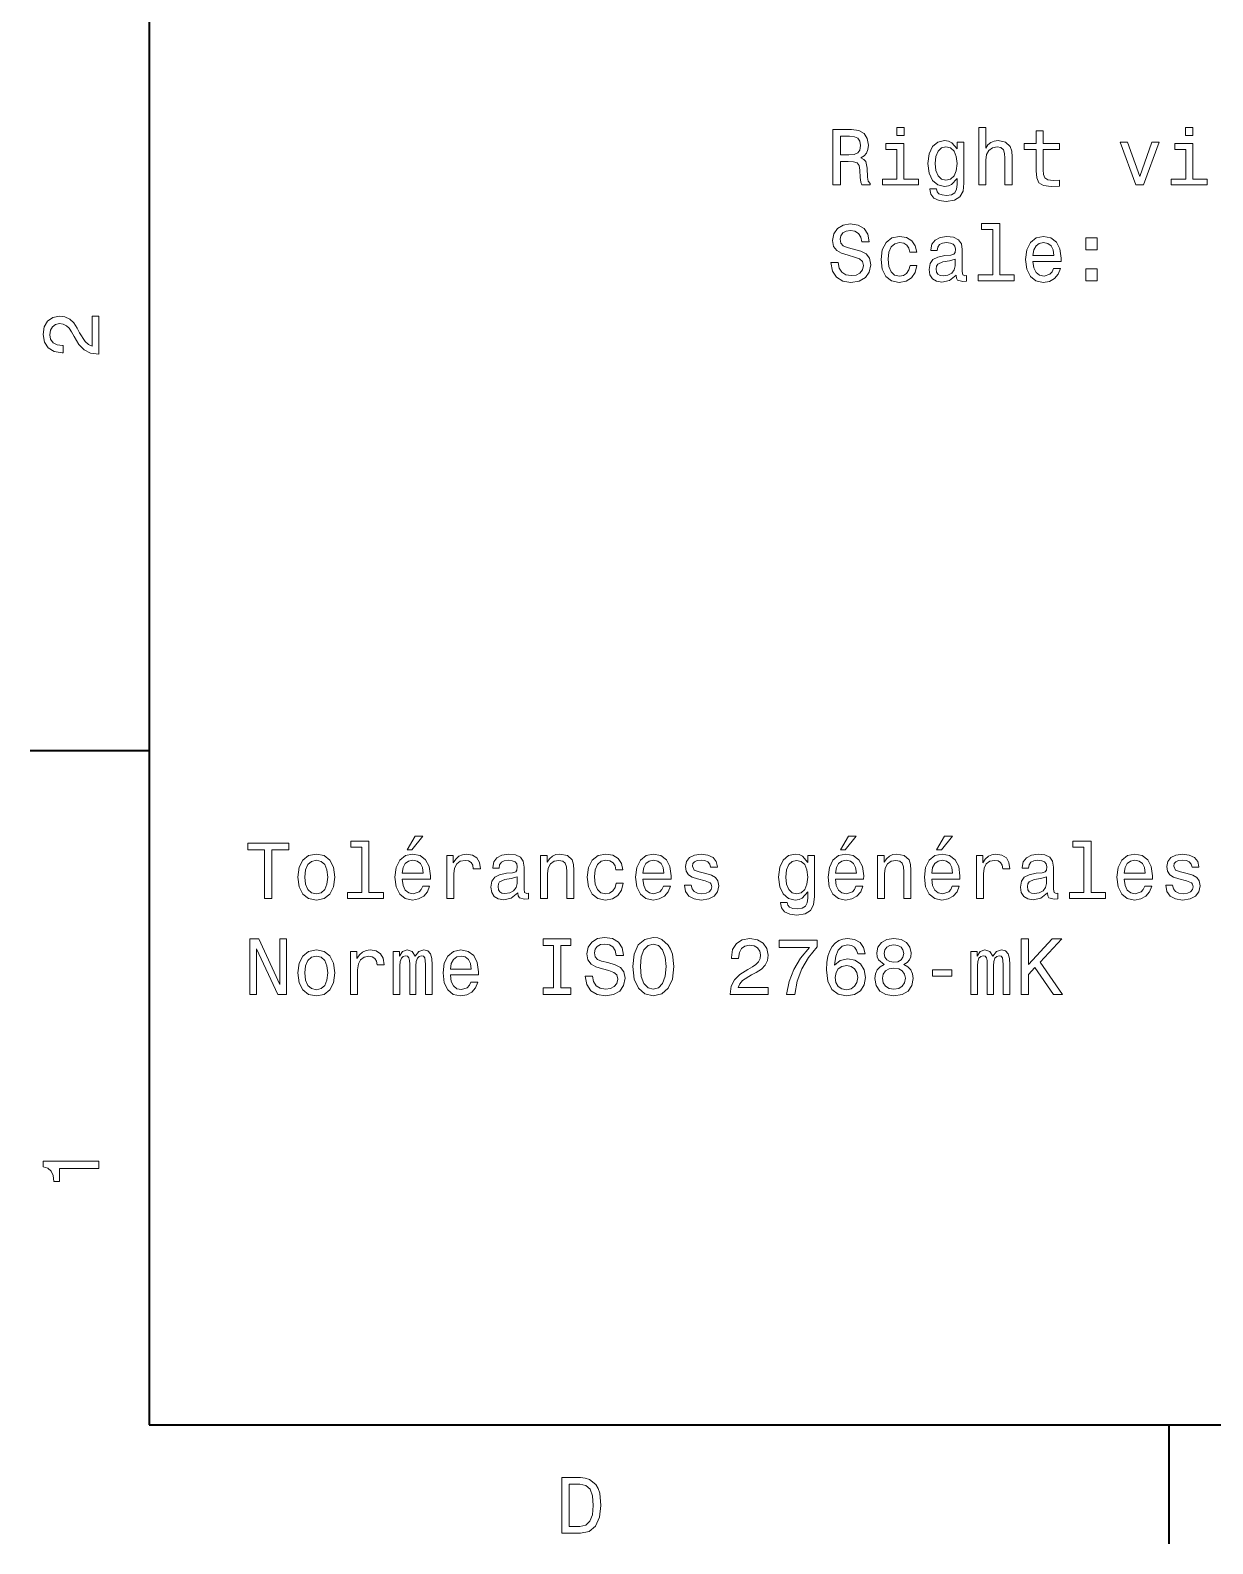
# Model space of a CAD drawing. Extents: x 0 to 297, y 0 to 210.
# Drawn here: x 2.5 to 77.1, y 2.5 to 97.9 of the extents above; entities that cross this region are included whole.
import ezdxf

# ---------------------------------------------------------------- set-up
doc = ezdxf.new("R2010")
doc.units = 0

msp = doc.modelspace()

# ---------------------------------------------------------------- linework, layer by layer
at = {"color": 7, "lineweight": 35}
for p, q in [((10, 200), (10, 10)), ((10, 10), (287, 10))]:
    msp.add_line(p, q, dxfattribs=at)
at = {"color": 7, "lineweight": 35, "ltscale": 0.1875}
for p, q in [((10, 52.5), (2.5, 52.5)), ((74.300003, 10), (74.300003, 2.5))]:
    msp.add_line(p, q, dxfattribs=at)
at = {"color": 7, "lineweight": 13}
for points in [[(53.128708, 88.190933), (53.597729, 88.190933), (53.597729, 89.668602), (54.076836, 89.668602), (54.429859, 89.653473), (54.651764, 89.582863), (54.7728, 89.416435), (54.823235, 89.118889), (54.84845, 88.664993), (54.878708, 88.367447), (54.939228, 88.190933), (55.468765, 88.190933), (55.468765, 88.286751), (55.352772, 88.427963), (55.312424, 88.690216), (55.277122, 89.255051), (55.191387, 89.673645), (55.075394, 89.804764), (54.893837, 89.900589), (55.095566, 90.026665), (55.236778, 90.203178), (55.327557, 90.425079), (55.357815, 90.692375), (55.287209, 91.116005), (55.08548, 91.433731), (54.752628, 91.625374), (54.298737, 91.690933), (53.128708, 91.690933)], [(57.61718, 91.811974), (57.148159, 91.811974), (57.148159, 91.307648), (57.61718, 91.307648)], [(62.317471, 88.190933), (62.761272, 88.190933), (62.761272, 89.754333), (62.806664, 90.112404), (62.952915, 90.374649), (63.179863, 90.536034), (63.482452, 90.59655), (63.724529, 90.54612), (63.875828, 90.40995), (63.951477, 90.183006), (63.976692, 89.880417), (63.976692, 88.190933), (64.420494, 88.190933), (64.420494, 89.971191), (64.400322, 90.329262), (64.30954, 90.626816), (64.011993, 90.899147), (63.548016, 90.994965), (63.295856, 90.959663), (63.078995, 90.863846), (62.897438, 90.712547), (62.761272, 90.505775), (62.761272, 91.811974), (62.317471, 91.811974)], [(75.833321, 91.811974), (75.364304, 91.811974), (75.364304, 91.307648), (75.833321, 91.307648)], [(54.167614, 91.26226), (54.47525, 91.232002), (54.692108, 91.136177), (54.828278, 90.959663), (54.873665, 90.682289), (54.823235, 90.389778), (54.687065, 90.213264), (54.455078, 90.12249), (54.137352, 90.097275), (53.597729, 90.097275), (53.597729, 91.26226)], [(57.602051, 88.564133), (57.602051, 90.808365), (56.46228, 90.808365), (56.46228, 90.43013), (57.158249, 90.43013), (57.158249, 88.564133), (56.250465, 88.564133), (56.250465, 88.190933), (58.51992, 88.190933), (58.51992, 88.564133)], [(61.389515, 88.311974), (61.389515, 90.899147), (60.965885, 90.899147), (60.965885, 90.460388), (60.617901, 90.858803), (60.406086, 90.959663), (60.169052, 90.994965), (59.740379, 90.894104), (59.407528, 90.611679), (59.190666, 90.157791), (59.115021, 89.547562), (59.190666, 88.932289), (59.407528, 88.478394), (59.740379, 88.190933), (60.169052, 88.095116), (60.411129, 88.130417), (60.612858, 88.221191), (60.965885, 88.604477), (60.965885, 88.221191), (60.925537, 87.918602), (60.814587, 87.701736), (60.602772, 87.575661), (60.285049, 87.530273), (60.007671, 87.560532), (59.810986, 87.636177), (59.694992, 87.767303), (59.659687, 87.943817), (59.231014, 87.943817), (59.231014, 87.923645), (59.296577, 87.600876), (59.498306, 87.358803), (59.821072, 87.202461), (60.259834, 87.146988), (60.784328, 87.222633), (61.132309, 87.434448), (61.328995, 87.802605)], [(65.948593, 90.43013), (65.948593, 89.073502), (65.978851, 88.634735), (66.120064, 88.332146), (66.402481, 88.155632), (66.881592, 88.095116), (67.406082, 88.120331), (67.406082, 88.503616), (67.022797, 88.473351), (66.67482, 88.513702), (66.48822, 88.639778), (66.407524, 88.851593), (66.392395, 89.149147), (66.392395, 90.43013), (67.406082, 90.43013), (67.406082, 90.808365), (66.392395, 90.808365), (66.392395, 91.600159), (65.948593, 91.600159), (65.948593, 90.808365), (65.182022, 90.808365), (65.182022, 90.43013)], [(72.237495, 88.190933), (72.70652, 88.190933), (73.694992, 90.899147), (73.236053, 90.899147), (72.474533, 88.715431), (71.697876, 90.899147), (71.233894, 90.899147)], [(75.818192, 88.564133), (75.818192, 90.808365), (74.678421, 90.808365), (74.678421, 90.43013), (75.37439, 90.43013), (75.37439, 88.564133), (74.466606, 88.564133), (74.466606, 88.190933), (76.736061, 88.190933), (76.736061, 88.564133)], [(59.573952, 89.547562), (59.619343, 89.996407), (59.755508, 90.329262), (59.967323, 90.525948), (60.249744, 90.59655), (60.547295, 90.525948), (60.769199, 90.329262), (60.905365, 89.996407), (60.955795, 89.547562), (60.905365, 89.088631), (60.769199, 88.760818), (60.547295, 88.55909), (60.249744, 88.49353), (59.967323, 88.55909), (59.755508, 88.760818), (59.619343, 89.093674)], [(53.456516, 83.299004), (52.997585, 83.299004), (53.09845, 82.76442), (53.350609, 82.371048), (53.738937, 82.134018), (54.263435, 82.048286), (54.782887, 82.128975), (55.171215, 82.350876), (55.418335, 82.69886), (55.509113, 83.157791), (55.433464, 83.571335), (55.221649, 83.838631), (54.878708, 84.015144), (54.419773, 84.146263), (54.026402, 84.242088), (53.769199, 84.353035), (53.622944, 84.51442), (53.577557, 84.766586), (53.622944, 84.99353), (53.754066, 85.165001), (53.955799, 85.280991), (54.233173, 85.321335), (54.515594, 85.270905), (54.737499, 85.134735), (54.883751, 84.907791), (54.954357, 84.600159), (55.413292, 84.600159), (55.413292, 84.610245), (55.3326, 85.084305), (55.095566, 85.437332), (54.722366, 85.659233), (54.218044, 85.734879), (53.764156, 85.659233), (53.411129, 85.447418), (53.184185, 85.119606), (53.103493, 84.695976), (53.169052, 84.317734), (53.360695, 84.060532), (53.663292, 83.889061), (54.076836, 83.757935), (54.485336, 83.641945), (54.792973, 83.530991), (54.979572, 83.369606), (55.045135, 83.107361), (54.984615, 82.840073), (54.828278, 82.638344), (54.591244, 82.51226), (54.283607, 82.471916), (53.940666, 82.52739), (53.678421, 82.688774), (53.511993, 82.951019)], [(63.200035, 85.391945), (63.200035, 82.517303), (62.287209, 82.517303), (62.287209, 82.144104), (64.55162, 82.144104), (64.55162, 82.517303), (63.643837, 82.517303), (63.643837, 85.765144), (62.504066, 85.765144), (62.504066, 85.391945)], [(57.970207, 83.95462), (58.408966, 83.95462), (58.318192, 84.358078), (58.10133, 84.675804), (57.763435, 84.87249), (57.324673, 84.948135), (56.840523, 84.847275), (56.472366, 84.56485), (56.240379, 84.105919), (56.159687, 83.490646), (56.235336, 82.880417), (56.46228, 82.426521), (56.820351, 82.144104), (57.309544, 82.048286), (57.743263, 82.123932), (58.081158, 82.335747), (58.313145, 82.668602), (58.414009, 83.112404), (57.990379, 83.112404), (57.91473, 82.829987), (57.773521, 82.618164), (57.571793, 82.487045), (57.324673, 82.446701), (57.017036, 82.51226), (56.795135, 82.713989), (56.658966, 83.041801), (56.613579, 83.505775), (56.658966, 83.959663), (56.800179, 84.287476), (57.027122, 84.489204), (57.324673, 84.559807), (57.586922, 84.51442), (57.783607, 84.39843), (57.91473, 84.206787)], [(60.890236, 82.497131), (60.890236, 82.482002), (60.915451, 82.310532), (60.9911, 82.189491), (61.308823, 82.093674), (61.555943, 82.134018), (61.555943, 82.476959), (61.450035, 82.46183), (61.308823, 82.52739), (61.283607, 82.729118), (61.283607, 84.131134), (61.223087, 84.489204), (61.046577, 84.741364), (60.738937, 84.892662), (60.305222, 84.948135), (59.881592, 84.887619), (59.568909, 84.716148), (59.372223, 84.44886), (59.306664, 84.095833), (59.306664, 84.065575), (59.705078, 84.065575), (59.740379, 84.27739), (59.85133, 84.428688), (60.032887, 84.519463), (60.290092, 84.554764), (60.537209, 84.529549), (60.713722, 84.453903), (60.81963, 84.322777), (60.854935, 84.14122), (60.834759, 83.929405), (60.754066, 83.823502), (60.552338, 83.773064), (60.174095, 83.732719), (59.740379, 83.641945), (59.432743, 83.48056), (59.251186, 83.228401), (59.195709, 82.855202), (59.246143, 82.522346), (59.402485, 82.27523), (59.654644, 82.118889), (60.002628, 82.063416), (60.471649, 82.169319)], [(65.741821, 83.369606), (67.517036, 83.369606), (67.522079, 83.576378), (67.441391, 84.156349), (67.219482, 84.590073), (66.866463, 84.852318), (66.397438, 84.948135), (65.938507, 84.847275), (65.58548, 84.56485), (65.358536, 84.105919), (65.277847, 83.500732), (65.353493, 82.880417), (65.580437, 82.426521), (65.928421, 82.144104), (66.382309, 82.048286), (66.775681, 82.113846), (67.09845, 82.285316), (67.33548, 82.557648), (67.471649, 82.920761), (67.03289, 82.920761), (66.942108, 82.719032), (66.810982, 82.567734), (66.43779, 82.446701), (66.150322, 82.502174), (65.933464, 82.678688), (65.792252, 82.966148), (65.741821, 83.354477)], [(65.741821, 83.742805), (65.797295, 84.09079), (65.933464, 84.347992), (66.140236, 84.504333), (66.412567, 84.559807), (66.679863, 84.504333), (66.886635, 84.347992), (67.012711, 84.09079), (67.058105, 83.742805)], [(69.08548, 84.100876), (69.781448, 84.100876), (69.781448, 84.852318), (69.08548, 84.852318)], [(60.839806, 83.092232), (60.779285, 82.829987), (60.617901, 82.62825), (60.375828, 82.497131), (60.078278, 82.451744), (59.886635, 82.476959), (59.750465, 82.557648), (59.66473, 82.69886), (59.639515, 82.895546), (59.659687, 83.07206), (59.740379, 83.198135), (60.063145, 83.339348), (60.471649, 83.399864), (60.839806, 83.520905)], [(69.08548, 82.144104), (69.781448, 82.144104), (69.781448, 82.895546), (69.08548, 82.895546)], [(6.833213, 77.519447), (6.833213, 79.925072), (6.399496, 79.925072), (6.399496, 78.023773), (6.162464, 78.129684), (5.965778, 78.311241), (5.607709, 78.871033), (5.456412, 79.168587), (5.239553, 79.501442), (4.987392, 79.738472), (4.689842, 79.874641), (4.351945, 79.925072), (3.928314, 79.839333), (3.595461, 79.602303), (3.383646, 79.239189), (3.307997, 78.770172), (3.393732, 78.286018), (3.630764, 77.91787), (4.009006, 77.680832), (4.508286, 77.600143), (4.578891, 77.600143), (4.578891, 78.059074), (4.538545, 78.059074), (4.195605, 78.104462), (3.943444, 78.240631), (3.782061, 78.457489), (3.726585, 78.744957), (3.777017, 79.03746), (3.903098, 79.254318), (4.099784, 79.395531), (4.346902, 79.445961), (4.578891, 79.41066), (4.775577, 79.314842), (4.947046, 79.153458), (5.098343, 78.931557), (5.259727, 78.634003), (5.572406, 78.139771), (5.90526, 77.791786), (6.308718, 77.585014), (6.818084, 77.519447)], [(23.418467, 46.43877), (23.418467, 43.564133), (22.505642, 43.564133), (22.505642, 43.190933), (24.77005, 43.190933), (24.77005, 43.564133), (23.86227, 43.564133), (23.86227, 46.81197), (22.7225, 46.81197), (22.7225, 46.43877)], [(26.267891, 46.267303), (26.565441, 46.267303), (27.266449, 47.124649), (26.772213, 47.124649)], [(53.592094, 46.267303), (53.889645, 46.267303), (54.590652, 47.124649), (54.096416, 47.124649)], [(59.664139, 46.267303), (59.961689, 46.267303), (60.662697, 47.124649), (60.168461, 47.124649)], [(68.958801, 46.43877), (68.958801, 43.564133), (68.045982, 43.564133), (68.045982, 43.190933), (70.310394, 43.190933), (70.310394, 43.564133), (69.402611, 43.564133), (69.402611, 46.81197), (68.26284, 46.81197), (68.26284, 46.43877)], [(17.275814, 43.190933), (17.739792, 43.190933), (17.739792, 46.267303), (18.79887, 46.267303), (18.79887, 46.690933), (16.211695, 46.690933), (16.211695, 46.267303), (17.275814, 46.267303)], [(19.368755, 44.542519), (19.449446, 43.927246), (19.681435, 43.473354), (20.049591, 43.190933), (20.543827, 43.095112), (21.03302, 43.190933), (21.401175, 43.468311), (21.633163, 43.922203), (21.718899, 44.542519), (21.633163, 45.157791), (21.401175, 45.616726), (21.03302, 45.894104), (20.543827, 45.994968), (20.049591, 45.894104), (19.681435, 45.611683), (19.449446, 45.157791)], [(25.960253, 44.416439), (27.73547, 44.416439), (27.740513, 44.623211), (27.659821, 45.203182), (27.43792, 45.636898), (27.084892, 45.899147), (26.615871, 45.994968), (26.15694, 45.894104), (25.803913, 45.611683), (25.576969, 45.152748), (25.496277, 44.547562), (25.571926, 43.927246), (25.79887, 43.473354), (26.146852, 43.190933), (26.600742, 43.095112), (26.994114, 43.160675), (27.316881, 43.332142), (27.553913, 43.604477), (27.690081, 43.96759), (27.25132, 43.96759), (27.160542, 43.765862), (27.029417, 43.614563), (26.656219, 43.493526), (26.368755, 43.549004), (26.151896, 43.725517), (26.010685, 44.012978), (25.960253, 44.401306)], [(28.774374, 43.190933), (29.218178, 43.190933), (29.218178, 44.739204), (29.263567, 45.112404), (29.399734, 45.379692), (29.621635, 45.541077), (29.919186, 45.596554), (30.14109, 45.561249), (30.307514, 45.460384), (30.408381, 45.288918), (30.443684, 45.056927), (30.89253, 45.056927), (30.832012, 45.465427), (30.665585, 45.757935), (30.388206, 45.934448), (30.009964, 45.994968), (29.752762, 45.95462), (29.530857, 45.853756), (29.334171, 45.682289), (29.177834, 45.450298), (29.177834, 45.899147), (28.774374, 45.899147)], [(33.252762, 43.543961), (33.252762, 43.528828), (33.277977, 43.357361), (33.353622, 43.23632), (33.671349, 43.140499), (33.918465, 43.180847), (33.918465, 43.523785), (33.812561, 43.508656), (33.671349, 43.574219), (33.646133, 43.775948), (33.646133, 45.177963), (33.585613, 45.536034), (33.409103, 45.788197), (33.101463, 45.939491), (32.667747, 45.994968), (32.244118, 45.934448), (31.931435, 45.762978), (31.734749, 45.495689), (31.669188, 45.142662), (31.669188, 45.112404), (32.067604, 45.112404), (32.102905, 45.324219), (32.213856, 45.475517), (32.395412, 45.566292), (32.652618, 45.601597), (32.899734, 45.576382), (33.076248, 45.500732), (33.182156, 45.369606), (33.217461, 45.188053), (33.197285, 44.976234), (33.116592, 44.870327), (32.914864, 44.819897), (32.536621, 44.779549), (32.102905, 44.68877), (31.795269, 44.52739), (31.613712, 44.275227), (31.558235, 43.902027), (31.608669, 43.569176), (31.765007, 43.322056), (32.01717, 43.165718), (32.36515, 43.110241), (32.834175, 43.216148)], [(34.679993, 43.190933), (35.123798, 43.190933), (35.123798, 44.754333), (35.169189, 45.112404), (35.315441, 45.374649), (35.542385, 45.536034), (35.844978, 45.596554), (36.087055, 45.54612), (36.23835, 45.409954), (36.313999, 45.183006), (36.339218, 44.880413), (36.339218, 43.190933), (36.78302, 43.190933), (36.78302, 44.971191), (36.762848, 45.329262), (36.67207, 45.626812), (36.374519, 45.899147), (35.910542, 45.994968), (35.653336, 45.959663), (35.436478, 45.863846), (35.249878, 45.702461), (35.103622, 45.485603), (35.103622, 45.899147), (34.679993, 45.899147)], [(39.440804, 45.001453), (39.879562, 45.001453), (39.788784, 45.404911), (39.571926, 45.722633), (39.234032, 45.919319), (38.795269, 45.994968), (38.311119, 45.894104), (37.942963, 45.611683), (37.710976, 45.152748), (37.630283, 44.537476), (37.705933, 43.927246), (37.932877, 43.473354), (38.290947, 43.190933), (38.78014, 43.095112), (39.21386, 43.170761), (39.551754, 43.382576), (39.783741, 43.715427), (39.884605, 44.159233), (39.460976, 44.159233), (39.385326, 43.876812), (39.244118, 43.664997), (39.042389, 43.533875), (38.795269, 43.493526), (38.487633, 43.55909), (38.265732, 43.760818), (38.129562, 44.088627), (38.084175, 44.552605), (38.129562, 45.006496), (38.270775, 45.334305), (38.497719, 45.536034), (38.795269, 45.60664), (39.057518, 45.561249), (39.254204, 45.445255), (39.385326, 45.253613)], [(41.140369, 44.416439), (42.915585, 44.416439), (42.920628, 44.623211), (42.839935, 45.203182), (42.618034, 45.636898), (42.265007, 45.899147), (41.79599, 45.994968), (41.337055, 45.894104), (40.984032, 45.611683), (40.757084, 45.152748), (40.676392, 44.547562), (40.752041, 43.927246), (40.978985, 43.473354), (41.326969, 43.190933), (41.780861, 43.095112), (42.174232, 43.160675), (42.496998, 43.332142), (42.734032, 43.604477), (42.870193, 43.96759), (42.431435, 43.96759), (42.340656, 43.765862), (42.209534, 43.614563), (41.836334, 43.493526), (41.54887, 43.549004), (41.332012, 43.725517), (41.190804, 44.012978), (41.140369, 44.401306)], [(45.114433, 44.769463), (44.685757, 44.870327), (44.368034, 44.98632), (44.262127, 45.223354), (44.292385, 45.389782), (44.398293, 45.510818), (44.569763, 45.586468), (44.816879, 45.616726), (45.053913, 45.586468), (45.240513, 45.495689), (45.361549, 45.35952), (45.41198, 45.177963), (45.845699, 45.177963), (45.845699, 45.188053), (45.77005, 45.515862), (45.563278, 45.773067), (45.240513, 45.934448), (44.816879, 45.994968), (44.388206, 45.934448), (44.075527, 45.768021), (43.878841, 45.520905), (43.818321, 45.208225), (43.863708, 44.905632), (44.004921, 44.693813), (44.236908, 44.542519), (44.574806, 44.436611), (45.069042, 44.315575), (45.371635, 44.189491), (45.452328, 44.088627), (45.48259, 43.937332), (45.437199, 43.750732), (45.316162, 43.60952), (45.119476, 43.518742), (44.857227, 43.488483), (44.579849, 43.518742), (44.37812, 43.624649), (44.241951, 43.79612), (44.186478, 44.033154), (43.757805, 44.033154), (43.828407, 43.629696), (44.035179, 43.337189), (44.362991, 43.160675), (44.816879, 43.095112), (45.290947, 43.160675), (45.638927, 43.337189), (45.850742, 43.619606), (45.926392, 43.987762), (45.870918, 44.305485), (45.714577, 44.522346), (45.457371, 44.663555)], [(51.968178, 43.31197), (51.968178, 45.899147), (51.544544, 45.899147), (51.544544, 45.460384), (51.196564, 45.858799), (50.984745, 45.959663), (50.747715, 45.994968), (50.319042, 45.894104), (49.986187, 45.611683), (49.769329, 45.157791), (49.69368, 44.547562), (49.769329, 43.932289), (49.986187, 43.478397), (50.319042, 43.190933), (50.747715, 43.095112), (50.989788, 43.130413), (51.191521, 43.221191), (51.544544, 43.604477), (51.544544, 43.221191), (51.5042, 42.918598), (51.39325, 42.70174), (51.181431, 42.575661), (50.863708, 42.53027), (50.58633, 42.560532), (50.389645, 42.636177), (50.273651, 42.767303), (50.23835, 42.943813), (49.809673, 42.943813), (49.809673, 42.923641), (49.875237, 42.600876), (50.076965, 42.358799), (50.399731, 42.202461), (50.838493, 42.146984), (51.362988, 42.222633), (51.710972, 42.434448), (51.907658, 42.802605)], [(53.284458, 44.416439), (55.059673, 44.416439), (55.064716, 44.623211), (54.984024, 45.203182), (54.762123, 45.636898), (54.409096, 45.899147), (53.940079, 45.994968), (53.481144, 45.894104), (53.128117, 45.611683), (52.901173, 45.152748), (52.82048, 44.547562), (52.89613, 43.927246), (53.123074, 43.473354), (53.471058, 43.190933), (53.924946, 43.095112), (54.318321, 43.160675), (54.641087, 43.332142), (54.878117, 43.604477), (55.014286, 43.96759), (54.575523, 43.96759), (54.484745, 43.765862), (54.353622, 43.614563), (53.980423, 43.493526), (53.692959, 43.549004), (53.476101, 43.725517), (53.334888, 44.012978), (53.284458, 44.401306)], [(55.932152, 43.190933), (56.375954, 43.190933), (56.375954, 44.754333), (56.421345, 45.112404), (56.567596, 45.374649), (56.794544, 45.536034), (57.097137, 45.596554), (57.339211, 45.54612), (57.490509, 45.409954), (57.566158, 45.183006), (57.591373, 44.880413), (57.591373, 43.190933), (58.035179, 43.190933), (58.035179, 44.971191), (58.015003, 45.329262), (57.924225, 45.626812), (57.626675, 45.899147), (57.162701, 45.994968), (56.905495, 45.959663), (56.688637, 45.863846), (56.502037, 45.702461), (56.355782, 45.485603), (56.355782, 45.899147), (55.932152, 45.899147)], [(59.356503, 44.416439), (61.131718, 44.416439), (61.136761, 44.623211), (61.056068, 45.203182), (60.834167, 45.636898), (60.48114, 45.899147), (60.012123, 45.994968), (59.553188, 45.894104), (59.200161, 45.611683), (58.973217, 45.152748), (58.892525, 44.547562), (58.968174, 43.927246), (59.195118, 43.473354), (59.543102, 43.190933), (59.99699, 43.095112), (60.390366, 43.160675), (60.713131, 43.332142), (60.950161, 43.604477), (61.08633, 43.96759), (60.647568, 43.96759), (60.556789, 43.765862), (60.425667, 43.614563), (60.052467, 43.493526), (59.765003, 43.549004), (59.548145, 43.725517), (59.406933, 44.012978), (59.356503, 44.401306)], [(62.170624, 43.190933), (62.614426, 43.190933), (62.614426, 44.739204), (62.659817, 45.112404), (62.795982, 45.379692), (63.017883, 45.541077), (63.315434, 45.596554), (63.537338, 45.561249), (63.703762, 45.460384), (63.804626, 45.288918), (63.839931, 45.056927), (64.288773, 45.056927), (64.228256, 45.465427), (64.061829, 45.757935), (63.784454, 45.934448), (63.406212, 45.994968), (63.14901, 45.95462), (62.927105, 45.853756), (62.730419, 45.682289), (62.574081, 45.450298), (62.574081, 45.899147), (62.170624, 45.899147)], [(66.649002, 43.543961), (66.649002, 43.528828), (66.674225, 43.357361), (66.74987, 43.23632), (67.067596, 43.140499), (67.314713, 43.180847), (67.314713, 43.523785), (67.208801, 43.508656), (67.067596, 43.574219), (67.042374, 43.775948), (67.042374, 45.177963), (66.981857, 45.536034), (66.805344, 45.788197), (66.497711, 45.939491), (66.063995, 45.994968), (65.640366, 45.934448), (65.327682, 45.762978), (65.130997, 45.495689), (65.06543, 45.142662), (65.06543, 45.112404), (65.463852, 45.112404), (65.499153, 45.324219), (65.610107, 45.475517), (65.791656, 45.566292), (66.048859, 45.601597), (66.295982, 45.576382), (66.472496, 45.500732), (66.5784, 45.369606), (66.613708, 45.188053), (66.593536, 44.976234), (66.51284, 44.870327), (66.311111, 44.819897), (65.932869, 44.779549), (65.499153, 44.68877), (65.191513, 44.52739), (65.009964, 44.275227), (64.954483, 43.902027), (65.004913, 43.569176), (65.161255, 43.322056), (65.413422, 43.165718), (65.761398, 43.110241), (66.230423, 43.216148)], [(71.500595, 44.416439), (73.275803, 44.416439), (73.280853, 44.623211), (73.200157, 45.203182), (72.978256, 45.636898), (72.625229, 45.899147), (72.156212, 45.994968), (71.697281, 45.894104), (71.344254, 45.611683), (71.11731, 45.152748), (71.036613, 44.547562), (71.112259, 43.927246), (71.339203, 43.473354), (71.687195, 43.190933), (72.141083, 43.095112), (72.534454, 43.160675), (72.857224, 43.332142), (73.094254, 43.604477), (73.230423, 43.96759), (72.791656, 43.96759), (72.700882, 43.765862), (72.569756, 43.614563), (72.196556, 43.493526), (71.909088, 43.549004), (71.69223, 43.725517), (71.551025, 44.012978), (71.500595, 44.401306)], [(75.474655, 44.769463), (75.045975, 44.870327), (74.728256, 44.98632), (74.622345, 45.223354), (74.652603, 45.389782), (74.758514, 45.510818), (74.929985, 45.586468), (75.177101, 45.616726), (75.414139, 45.586468), (75.600739, 45.495689), (75.721771, 45.35952), (75.772202, 45.177963), (76.205917, 45.177963), (76.205917, 45.188053), (76.130272, 45.515862), (75.9235, 45.773067), (75.600739, 45.934448), (75.177101, 45.994968), (74.748428, 45.934448), (74.435745, 45.768021), (74.239059, 45.520905), (74.178543, 45.208225), (74.223938, 44.905632), (74.365143, 44.693813), (74.59713, 44.542519), (74.935028, 44.436611), (75.42926, 44.315575), (75.731857, 44.189491), (75.812546, 44.088627), (75.842804, 43.937332), (75.797424, 43.750732), (75.676384, 43.60952), (75.479698, 43.518742), (75.217453, 43.488483), (74.940071, 43.518742), (74.738342, 43.624649), (74.602173, 43.79612), (74.5467, 44.033154), (74.118027, 44.033154), (74.188629, 43.629696), (74.395401, 43.337189), (74.723213, 43.160675), (75.177101, 43.095112), (75.651169, 43.160675), (75.999146, 43.337189), (76.210968, 43.619606), (76.286613, 43.987762), (76.23114, 44.305485), (76.074799, 44.522346), (75.817596, 44.663555)], [(19.822645, 44.547562), (19.868034, 45.001453), (20.009245, 45.329262), (20.236191, 45.530991), (20.543827, 45.601597), (20.84642, 45.530991), (21.073366, 45.334305), (21.214577, 45.001453), (21.265007, 44.547562), (21.214577, 44.088627), (21.073366, 43.755775), (20.84642, 43.554047), (20.543827, 43.488483), (20.236191, 43.554047), (20.009245, 43.755775), (19.868034, 44.088627)], [(25.960253, 44.789635), (26.015728, 45.137619), (26.151896, 45.394825), (26.358669, 45.551163), (26.631002, 45.60664), (26.898293, 45.551163), (27.105066, 45.394825), (27.231148, 45.137619), (27.276535, 44.789635)], [(41.140369, 44.789635), (41.195847, 45.137619), (41.332012, 45.394825), (41.538784, 45.551163), (41.811119, 45.60664), (42.078407, 45.551163), (42.285179, 45.394825), (42.411263, 45.137619), (42.45665, 44.789635)], [(50.152615, 44.547562), (50.198002, 44.99641), (50.334171, 45.329262), (50.545986, 45.525948), (50.828407, 45.596554), (51.125957, 45.525948), (51.347858, 45.329262), (51.484028, 44.99641), (51.534458, 44.547562), (51.484028, 44.088627), (51.347858, 43.760818), (51.125957, 43.55909), (50.828407, 43.493526), (50.545986, 43.55909), (50.334171, 43.760818), (50.198002, 44.09367)], [(53.284458, 44.789635), (53.339931, 45.137619), (53.476101, 45.394825), (53.682873, 45.551163), (53.955208, 45.60664), (54.2225, 45.551163), (54.429272, 45.394825), (54.555351, 45.137619), (54.600739, 44.789635)], [(59.356503, 44.789635), (59.411976, 45.137619), (59.548145, 45.394825), (59.754917, 45.551163), (60.027252, 45.60664), (60.294544, 45.551163), (60.501316, 45.394825), (60.627396, 45.137619), (60.672783, 44.789635)], [(71.500595, 44.789635), (71.556061, 45.137619), (71.69223, 45.394825), (71.899002, 45.551163), (72.171341, 45.60664), (72.438629, 45.551163), (72.645401, 45.394825), (72.771484, 45.137619), (72.816872, 44.789635)], [(33.202328, 44.139061), (33.141808, 43.876812), (32.980427, 43.675083), (32.73835, 43.543961), (32.440804, 43.498569), (32.249161, 43.523785), (32.112991, 43.604477), (32.027256, 43.745689), (32.002041, 43.942375), (32.022213, 44.118889), (32.102905, 44.244968), (32.425671, 44.386177), (32.834175, 44.446697), (33.202328, 44.567734)], [(66.598572, 44.139061), (66.538055, 43.876812), (66.376678, 43.675083), (66.134598, 43.543961), (65.837051, 43.498569), (65.645401, 43.523785), (65.509239, 43.604477), (65.423508, 43.745689), (65.398285, 43.942375), (65.418457, 44.118889), (65.499153, 44.244968), (65.821915, 44.386177), (66.230423, 44.446697), (66.598572, 44.567734)], [(16.357948, 37.144104), (16.776535, 37.144104), (16.776535, 40.013702), (18.118034, 37.144104), (18.65766, 37.144104), (18.65766, 40.644104), (18.234028, 40.644104), (18.234028, 37.774506), (16.90766, 40.644104), (16.357948, 40.644104)], [(35.491951, 37.567734), (34.84642, 37.567734), (34.84642, 37.144104), (36.601463, 37.144104), (36.601463, 37.567734), (35.955933, 37.567734), (35.955933, 40.220474), (36.601463, 40.220474), (36.601463, 40.644104), (34.84642, 40.644104), (34.84642, 40.220474), (35.491951, 40.220474)], [(37.963135, 38.299004), (37.504204, 38.299004), (37.605064, 37.76442), (37.857231, 37.371048), (38.24556, 37.134018), (38.77005, 37.048283), (39.289505, 37.128975), (39.677834, 37.350876), (39.92495, 37.69886), (40.015732, 38.157791), (39.940083, 38.571339), (39.728264, 38.838627), (39.385326, 39.015141), (38.926392, 39.146267), (38.53302, 39.242088), (38.275818, 39.353039), (38.129562, 39.51442), (38.084175, 39.766582), (38.129562, 39.993526), (38.260689, 40.164997), (38.462418, 40.280991), (38.739792, 40.321339), (39.022217, 40.270905), (39.244118, 40.134739), (39.390369, 39.907791), (39.460976, 39.600155), (39.919907, 39.600155), (39.919907, 39.610241), (39.839218, 40.084305), (39.602188, 40.437332), (39.228989, 40.659233), (38.724663, 40.734882), (38.270775, 40.659233), (37.917747, 40.447418), (37.690804, 40.11961), (37.610111, 39.695976), (37.675674, 39.317734), (37.867317, 39.060532), (38.169907, 38.889061), (38.583454, 38.757938), (38.991955, 38.641941), (39.299591, 38.530991), (39.486191, 38.36961), (39.551754, 38.107361), (39.491234, 37.840069), (39.334892, 37.63834), (39.097862, 37.51226), (38.790226, 37.471912), (38.447289, 37.52739), (38.185036, 37.688774), (38.018612, 37.951019)], [(40.499878, 38.894104), (40.590656, 38.107361), (40.852905, 37.52739), (41.261406, 37.169319), (41.79599, 37.048283), (42.325527, 37.169319), (42.739075, 37.52739), (42.996277, 38.107361), (43.092098, 38.894104), (42.996277, 39.675804), (42.885326, 39.993526), (42.739075, 40.255775), (42.325527, 40.613846), (42.073364, 40.704624), (41.79599, 40.739925), (41.256363, 40.613846), (40.847862, 40.260818), (40.590656, 39.680847)], [(40.984032, 38.894104), (41.039505, 39.504333), (41.205933, 39.953182), (41.463135, 40.225517), (41.79599, 40.321339), (42.123798, 40.225517), (42.381004, 39.948139), (42.547432, 39.49929), (42.607948, 38.894104), (42.547432, 38.283875), (42.381004, 37.835026), (42.123798, 37.562691), (41.79599, 37.471912), (41.463135, 37.562691), (41.205933, 37.835026), (41.039505, 38.278831)], [(46.637486, 37.144104), (49.043106, 37.144104), (49.043106, 37.57782), (47.141808, 37.57782), (47.247715, 37.814854), (47.429272, 38.011539), (47.989071, 38.36961), (48.286621, 38.520905), (48.619473, 38.737762), (48.856506, 38.989925), (48.992672, 39.287476), (49.043106, 39.625374), (48.957371, 40.049004), (48.720337, 40.381855), (48.357227, 40.593674), (47.888206, 40.669319), (47.404057, 40.583584), (47.0359, 40.346554), (46.798866, 39.968311), (46.718178, 39.469032), (46.718178, 39.398426), (47.177109, 39.398426), (47.177109, 39.438774), (47.2225, 39.781712), (47.358665, 40.033875), (47.575523, 40.195255), (47.862991, 40.250732), (48.155499, 40.200298), (48.372356, 40.074219), (48.513565, 39.877533), (48.563999, 39.630417), (48.528694, 39.398426), (48.432873, 39.20174), (48.271492, 39.03027), (48.049587, 38.878975), (47.752037, 38.71759), (47.257805, 38.404911), (46.909821, 38.07206), (46.703049, 37.668598), (46.637486, 37.159233)], [(50.203045, 37.144104), (50.712414, 37.144104), (50.878838, 37.976238), (51.171345, 38.752895), (51.584892, 39.474075), (52.124516, 40.149868), (52.124516, 40.568455), (49.723938, 40.568455), (49.723938, 40.10952), (51.640366, 40.10952), (51.085609, 39.428688), (50.667023, 38.71759), (50.374516, 37.961105)], [(55.150452, 39.701019), (55.05463, 40.10952), (54.832729, 40.412117), (54.489788, 40.60376), (54.045986, 40.669319), (53.748436, 40.634018), (53.49123, 40.538197), (53.264286, 40.381855), (53.072643, 40.159954), (52.921345, 39.882576), (52.810394, 39.544682), (52.739788, 39.146267), (52.719616, 38.697418), (52.800308, 37.981281), (53.047424, 37.461826), (53.445843, 37.149147), (53.990509, 37.04324), (54.479702, 37.134018), (54.852901, 37.371048), (55.094975, 37.744247), (55.18071, 38.218311), (55.094975, 38.697418), (54.862988, 39.065575), (54.504917, 39.297562), (54.061115, 39.378254), (53.582008, 39.27739), (53.223938, 38.989925), (53.299587, 39.544682), (53.460972, 39.943096), (53.708088, 40.180126), (54.051029, 40.260818), (54.303188, 40.220474), (54.494831, 40.114567), (54.620914, 39.938053), (54.686474, 39.701019)], [(56.350739, 39.03027), (56.093536, 38.889061), (55.917023, 38.692375), (55.806072, 38.445255), (55.770767, 38.147705), (55.85146, 37.69886), (56.083447, 37.350876), (56.461689, 37.128975), (56.976101, 37.04324), (57.485466, 37.128975), (57.863708, 37.350876), (58.095695, 37.69886), (58.181431, 38.147705), (58.141087, 38.445255), (58.035179, 38.692375), (57.853622, 38.889061), (57.60146, 39.03027), (57.803188, 39.15131), (57.944401, 39.317734), (58.030132, 39.519463), (58.060394, 39.766582), (57.979702, 40.124653), (57.767887, 40.412117), (57.424946, 40.598717), (56.976101, 40.669319), (56.522209, 40.598717), (56.179268, 40.412117), (55.96241, 40.124653), (55.886761, 39.766582), (55.91198, 39.519463), (55.997715, 39.317734)], [(56.365868, 39.726238), (56.406216, 39.948139), (56.527252, 40.11961), (56.718895, 40.225517), (56.976101, 40.265862), (57.22826, 40.225517), (57.419903, 40.11961), (57.540939, 39.948139), (57.58633, 39.726238), (57.540939, 39.49929), (57.419903, 39.322777), (57.22826, 39.206783), (56.976101, 39.171482), (56.718895, 39.211826), (56.527252, 39.322777), (56.406216, 39.49929)], [(64.989784, 37.144104), (65.453766, 37.144104), (65.453766, 38.389782), (65.86731, 38.833584), (67.042374, 37.144104), (67.607224, 37.144104), (66.195114, 39.171482), (67.566879, 40.644104), (66.951599, 40.644104), (65.453766, 39.025227), (65.453766, 40.644104), (64.989784, 40.644104)], [(19.368755, 38.495689), (19.449446, 37.880417), (19.681435, 37.426525), (20.049591, 37.144104), (20.543827, 37.048283), (21.03302, 37.144104), (21.401175, 37.421482), (21.633163, 37.875374), (21.718899, 38.495689), (21.633163, 39.110962), (21.401175, 39.569897), (21.03302, 39.847275), (20.543827, 39.948139), (20.049591, 39.847275), (19.681435, 39.564854), (19.449446, 39.110962)], [(19.822645, 38.500732), (19.868034, 38.954624), (20.009245, 39.282433), (20.236191, 39.484161), (20.543827, 39.554768), (20.84642, 39.484161), (21.073366, 39.287476), (21.214577, 38.954624), (21.265007, 38.500732), (21.214577, 38.041798), (21.073366, 37.708946), (20.84642, 37.507217), (20.543827, 37.441654), (20.236191, 37.507217), (20.009245, 37.708946), (19.868034, 38.041798)], [(22.702328, 37.144104), (23.146132, 37.144104), (23.146132, 38.692375), (23.191521, 39.065575), (23.327688, 39.332863), (23.549591, 39.494247), (23.847141, 39.549725), (24.069042, 39.51442), (24.23547, 39.413555), (24.336334, 39.242088), (24.371635, 39.010098), (24.820484, 39.010098), (24.759964, 39.418598), (24.593538, 39.711105), (24.316162, 39.887619), (23.93792, 39.948139), (23.680714, 39.907791), (23.458813, 39.806927), (23.262127, 39.63546), (23.105785, 39.403469), (23.105785, 39.852318), (22.702328, 39.852318)], [(25.395412, 37.144104), (25.803913, 37.144104), (25.803913, 38.954624), (25.829128, 39.226955), (25.904778, 39.423641), (26.020771, 39.539639), (26.17207, 39.585026), (26.293106, 39.544682), (26.373798, 39.443817), (26.414143, 39.272346), (26.429274, 39.045403), (26.429274, 37.144104), (26.812559, 37.144104), (26.812559, 38.954624), (26.837776, 39.221912), (26.913424, 39.418598), (27.034462, 39.539639), (27.185757, 39.585026), (27.306795, 39.544682), (27.387486, 39.443817), (27.43792, 39.045403), (27.43792, 37.144104), (27.84642, 37.144104), (27.84642, 39.015141), (27.821205, 39.403469), (27.740513, 39.701019), (27.579128, 39.882576), (27.316881, 39.948139), (27.009245, 39.847275), (26.772213, 39.554768), (26.585613, 39.842232), (26.272934, 39.948139), (25.98547, 39.847275), (25.788784, 39.564854), (25.788784, 39.852318), (25.395412, 39.852318)], [(28.996277, 38.36961), (30.771492, 38.36961), (30.776535, 38.576382), (30.695843, 39.156353), (30.473942, 39.590069), (30.120916, 39.852318), (29.651896, 39.948139), (29.192963, 39.847275), (28.839935, 39.564854), (28.612991, 39.105919), (28.532299, 38.500732), (28.607948, 37.880417), (28.834892, 37.426525), (29.182877, 37.144104), (29.636766, 37.048283), (30.030138, 37.113846), (30.352905, 37.285313), (30.589935, 37.557648), (30.726105, 37.920761), (30.287342, 37.920761), (30.196564, 37.719032), (30.065441, 37.567734), (29.692242, 37.446697), (29.404778, 37.502174), (29.18792, 37.678688), (29.046709, 37.966148), (28.996277, 38.354477)], [(28.996277, 38.742805), (29.051752, 39.09079), (29.18792, 39.347996), (29.394691, 39.504333), (29.667027, 39.559811), (29.934317, 39.504333), (30.14109, 39.347996), (30.26717, 39.09079), (30.312559, 38.742805)], [(61.827682, 37.144104), (62.236183, 37.144104), (62.236183, 38.954624), (62.261402, 39.226955), (62.337048, 39.423641), (62.453041, 39.539639), (62.60434, 39.585026), (62.725376, 39.544682), (62.806068, 39.443817), (62.846416, 39.272346), (62.861546, 39.045403), (62.861546, 37.144104), (63.244831, 37.144104), (63.244831, 38.954624), (63.270046, 39.221912), (63.345695, 39.418598), (63.466732, 39.539639), (63.618027, 39.585026), (63.739067, 39.544682), (63.819759, 39.443817), (63.87019, 39.045403), (63.87019, 37.144104), (64.278687, 37.144104), (64.278687, 39.015141), (64.253479, 39.403469), (64.172783, 39.701019), (64.011398, 39.882576), (63.749153, 39.948139), (63.441517, 39.847275), (63.204483, 39.554768), (63.017883, 39.842232), (62.705204, 39.948139), (62.41774, 39.847275), (62.221054, 39.564854), (62.221054, 39.852318), (61.827682, 39.852318)], [(54.691517, 38.213268), (54.636044, 37.895546), (54.494831, 37.653469), (54.267887, 37.492088), (53.985466, 37.441654), (53.687916, 37.492088), (53.460972, 37.648426), (53.314716, 37.890503), (53.269329, 38.208225), (53.319759, 38.520905), (53.460972, 38.757938), (53.692959, 38.909233), (54.005638, 38.96471), (54.277973, 38.909233), (54.494831, 38.762981), (54.636044, 38.525948)], [(56.254917, 38.157791), (56.300308, 38.425083), (56.44656, 38.626812), (56.673508, 38.757938), (56.976101, 38.803326), (57.273651, 38.757938), (57.500595, 38.626812), (57.646851, 38.425083), (57.697281, 38.157791), (57.646851, 37.870327), (57.500595, 37.653469), (57.273651, 37.51226), (56.976101, 37.466869), (56.673508, 37.51226), (56.44656, 37.653469), (56.300308, 37.870327)], [(59.40189, 38.299004), (60.622353, 38.299004), (60.622353, 38.697418), (59.40189, 38.697418)], [(6.833213, 26.159222), (6.833213, 26.618156), (3.307997, 26.618156), (3.307997, 26.275217), (3.615634, 26.184439), (3.822406, 26.002882), (3.943444, 25.725506), (3.98379, 25.34222), (4.341859, 25.34222), (4.341859, 26.159222)], [(37.194958, 6.666787), (36.029972, 6.666787), (36.029972, 3.166787), (37.194958, 3.166787), (37.744667, 3.277738), (38.153168, 3.615634), (38.405331, 4.165346), (38.496109, 4.916787), (38.415417, 5.683357), (38.314552, 5.985951), (38.173344, 6.228026), (37.764839, 6.555836), (37.497551, 6.636527)], [(37.159653, 6.248199), (37.542938, 6.17255), (37.805187, 5.940562), (37.961525, 5.527017), (38.011959, 4.916787), (37.956482, 4.326729), (37.800144, 3.913184), (37.532852, 3.666066), (37.159653, 3.585375), (36.498989, 3.585375), (36.498989, 6.248199)]]:
    msp.add_lwpolyline(points, close=True, dxfattribs=at)

doc.saveas('drawing.dxf')
